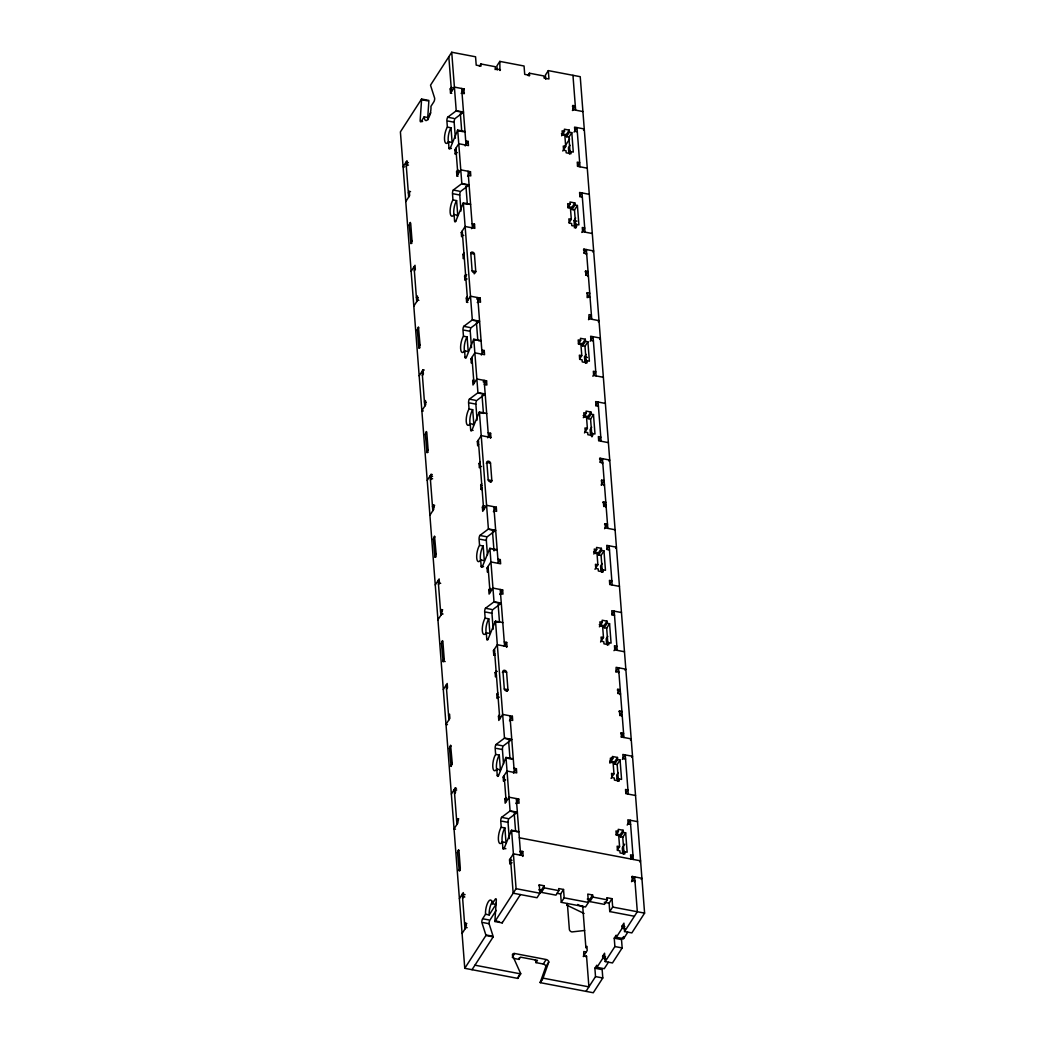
<?xml version="1.0" encoding="UTF-8"?>
<svg xmlns="http://www.w3.org/2000/svg" width="1045" height="1045" viewBox="0 0 1045 1045"><rect width="100%" height="100%" fill="white"/><g stroke="black" fill="none" stroke-linecap="round" stroke-linejoin="round"><path stroke-width="1.5" d="M420.077 345.19L418.914 348.22L417.282 330.011L418.431 326.98L420.077 345.19L418.627 347.436L420.077 347.724M433.375 539.129L434.524 536.098L436.17 554.294L435.007 557.325L433.375 539.129L434.824 536.869M449.468 748.233L450.617 745.203L452.25 763.412L451.1 766.442L449.468 748.233L450.917 745.986M602.9 502.527L603.383 501.77L605.813 502.24L604.01 506.655M427.784 116.87L428.855 101.078A2.612 0.862 -79.2 0 0 428.842 100.424L421.566 99.04A2.612 0.862 -79.2 0 1 421.579 99.693L420.142 120.75A2.612 0.862 -79.2 0 0 421.279 121.351L422.48 121.573M587.917 297.551L589.72 293.123L587.29 292.665L586.807 293.423M620.103 715.773L621.893 711.345L619.476 710.887L618.993 711.632M585.997 991.365L595.519 976.592L594.879 968.232L602.155 969.616L602.795 977.976L593.273 992.75L540.278 982.666A2.612 1.907 32.8 0 1 540.33 982.091L545.869 966.56A2.612 1.907 32.8 0 0 543.282 964.012L536.007 962.628A9.157 6.688 32.8 0 0 535.144 959.702M421.566 99.04L400.405 131.879L464.764 968.31L517.771 978.394L520.671 973.888A2.612 1.907 32.8 0 0 520.528 973.261L512.403 955.143A2.612 1.907 32.8 0 1 514.662 953.51L546.182 959.506A2.612 1.907 32.8 0 1 548.769 962.053L543.243 977.584A2.612 1.907 32.8 0 0 543.178 978.159L540.278 982.666M464.711 132.01A2.612 0.862 -79.2 0 1 464.986 131.487L457.71 130.102A2.612 0.862 -79.2 0 0 457.449 130.625L450.108 148.599A2.612 0.862 -79.2 0 1 448.971 148.011L448.488 141.741A9.157 3.03 -79.2 0 1 444.543 139.677A9.157 3.03 -79.2 0 1 447.365 127.098L446.881 120.828A2.612 0.862 -79.2 0 1 447.691 117.236L455.933 111.031A2.612 0.862 -79.2 0 0 456.221 110.692L451.727 52.25L475.566 56.783L476.206 65.143L481.053 66.07L480.896 63.98L495.448 66.749L495.121 69.584M480.804 341.114A2.612 0.862 -79.2 0 1 481.079 340.605L473.803 339.22A2.612 0.862 -79.2 0 0 473.529 339.729L466.201 357.717A2.612 0.862 -79.2 0 1 465.064 357.129L464.581 350.846A9.157 3.03 -79.2 0 1 460.636 348.795A9.157 3.03 -79.2 0 1 463.457 336.216L462.974 329.946A2.612 0.862 -79.2 0 1 463.784 326.34L472.026 320.149A2.612 0.862 -79.2 0 0 472.314 319.809L463.314 202.913L470.59 204.297A2.612 0.862 -79.2 0 0 470.381 204.676M486.408 413.924A2.612 0.862 -79.2 0 1 486.683 413.402L479.407 412.017A2.612 0.862 -79.2 0 0 479.132 412.54L471.791 430.514A2.612 0.862 -79.2 0 1 470.668 429.926L470.185 423.656A9.157 3.03 -79.2 0 1 466.24 421.592A9.157 3.03 -79.2 0 1 469.061 409.026L468.578 402.743A2.612 0.862 -79.2 0 1 469.388 399.151L477.63 392.959A2.612 0.862 -79.2 0 0 477.918 392.606L473.803 339.22M496.897 550.232A2.612 0.862 -79.2 0 1 497.172 549.709L489.896 548.325A2.612 0.862 -79.2 0 0 489.622 548.847L482.281 566.821A2.612 0.862 -79.2 0 1 481.157 566.233L480.674 559.963A9.157 3.03 -79.2 0 1 476.716 557.899A9.157 3.03 -79.2 0 1 479.55 545.32L479.067 539.05A2.612 0.862 -79.2 0 1 479.877 535.458L488.119 529.253A2.612 0.862 -79.2 0 0 488.394 528.914L479.407 412.017M502.501 623.029A2.612 0.862 -79.2 0 1 502.776 622.52L495.5 621.135A2.612 0.862 -79.2 0 0 495.225 621.644L487.884 639.631A2.612 0.862 -79.2 0 1 486.761 639.044L486.278 632.761A9.157 3.03 -79.2 0 1 482.32 630.71A9.157 3.03 -79.2 0 1 485.154 618.131L484.671 611.861A2.612 0.862 -79.2 0 1 485.468 608.268L493.723 602.064A2.612 0.862 -79.2 0 0 493.998 601.724L489.896 548.325M513.056 759.192A2.612 0.862 -79.2 0 1 513.252 758.814L505.989 757.429A2.612 0.862 -79.2 0 0 505.715 757.952L498.374 775.926A2.612 0.862 -79.2 0 1 497.25 775.338L496.767 769.068A9.157 3.03 -79.2 0 1 492.809 767.004A9.157 3.03 -79.2 0 1 495.643 754.425L495.16 748.155A2.612 0.862 -79.2 0 1 495.957 744.562L504.212 738.371A2.612 0.862 -79.2 0 0 504.487 738.018L495.5 621.135M518.594 832.147A2.612 0.862 -79.2 0 1 518.856 831.624L511.58 830.239A2.612 0.862 -79.2 0 0 511.318 830.762L503.977 848.736A2.612 0.862 -79.2 0 1 502.854 848.148L502.371 841.878A9.157 3.03 -79.2 0 1 498.413 839.814A9.157 3.03 -79.2 0 1 501.234 827.235L500.751 820.965A2.612 0.862 -79.2 0 1 501.561 817.373L509.803 811.168A2.612 0.862 -79.2 0 0 510.091 810.829L505.989 757.429M451.727 52.25L430.566 85.089A2.612 0.862 -79.2 0 0 430.644 85.625L434.668 98.217A2.612 0.862 -79.2 0 1 433.858 101.809L430.958 106.316A9.157 3.03 -79.2 0 1 428.136 118.895A9.157 3.03 -79.2 0 1 424.179 116.831L421.279 121.351M428.189 119.626A9.157 3.03 -79.2 0 1 427.81 117.523L430.827 112.86M451.74 93.345L450.526 93.109L450.212 88.929L451.179 87.427L452.394 87.662M450.526 93.109L454.405 87.101L464.098 88.943L463.941 93.88M406.322 166.403L407.289 164.901L406.962 160.721L403.096 166.73L404.546 167.004M461.198 93.449L464.098 88.943M479.446 66.24L480.896 63.98M408.36 192.894L409.327 191.392L410.541 191.614M405.773 201.58L409.64 195.572L409.327 191.392M627.771 932.218L623.617 938.658L616.341 937.274L622.154 928.26L621.984 926.157L623.93 923.153L624.57 931.526L631.846 932.911L644.595 913.121L580.236 76.69L548.311 70.616L548.952 78.989L544.105 78.061L543.936 75.971L529.397 73.202L529.554 75.292L524.708 74.378L524.054 66.005L499.81 61.394L496.911 65.9L497.224 70.08M499.967 70.511L499.81 61.394M456.43 154.164L455.215 153.928L454.888 149.748L458.768 143.74L468.46 145.582L468.134 141.402L465.717 140.931M455.215 153.928L456.182 152.426L457.397 152.661M409.235 225.459L410.385 222.428L409.222 225.158L411.012 243.694L412.043 240.938L410.685 223.212M465.234 145.908L468.134 141.402M412.03 240.637L410.58 242.884L412.03 243.158M458.115 176.109L456.9 175.887L456.574 171.707L457.553 170.204L458.755 170.426M456.9 175.887L460.78 169.878L470.472 171.72L470.799 175.9L468.369 175.442M527.934 75.462L529.397 73.202M529.07 76.05L529.554 75.292M467.572 176.226L470.472 171.72M411.142 271.282L415.009 265.273L415.335 269.453L414.369 270.955M548.311 70.616L545.399 75.122L545.725 79.302M413.82 306.133L417.686 300.124L417.373 295.944L416.406 297.446L418.222 297.786M463.758 235.425L462.543 235.203L461.577 236.706L461.263 232.512L465.129 226.504L474.835 228.359L474.508 224.166L472.079 223.708M471.608 228.672L474.508 224.166M464.241 257.148L463.275 258.651L462.948 254.471L463.915 252.968M418.731 327.764L417.282 330.011L418.196 330.194M572.412 106.263L572.895 105.519L575.312 105.976L572.412 110.483M467.115 278.989L465.9 278.767L464.934 280.269L464.607 276.076L465.574 274.574L466.788 274.809M572.725 110.443L572.895 105.519M561.622 135.798L564.522 131.291L564.365 129.201L569.212 130.129L569.368 132.219L566.468 136.725L568.898 137.182L571.798 132.676L569.368 132.219M474.208 273.855L475.762 271.452L474.417 254.026A1.959 1.437 32.8 0 0 472.484 252.119A1.959 1.437 32.8 0 0 470.786 253.334L472.118 270.76A1.959 1.437 32.8 0 0 474.064 272.68A1.959 1.437 32.8 0 0 475.762 271.452L472.118 270.76M566.468 136.725L566.312 134.635L569.212 130.129M467.833 302.449L466.619 302.214L466.305 298.034L467.272 296.532M565.24 145.791L569.616 139.011M574.071 132.088L576.984 127.581L580.001 166.795M562.785 151.029L565.698 146.522L564.849 135.471L562.419 135.014L562.092 130.834L564.522 131.291M419.176 375.834L423.055 369.825L424.27 370.061M466.619 302.214L470.498 296.205L480.191 298.06L480.517 302.24L478.087 301.77M570.034 145.268L568.415 147.776L568.741 151.956L569.708 150.454L569.956 153.615M422.402 375.508L423.382 374.005L423.055 369.825M583.528 130.089L584.259 128.966L574.554 127.124L574.881 131.304L577.297 131.761M569.407 153.876L570.87 151.629L573.287 152.087L571.798 132.676M476.794 299.092L477.774 297.59L482.124 354.229M477.291 302.567L480.191 298.06M577.493 165.985L579.675 162.615L577.245 162.145L577.572 166.325L587.264 168.18M567.944 207.485L570.126 204.102L569.969 202.012L574.815 202.926L574.972 205.016L572.072 209.522L574.489 209.993L577.402 205.486L574.972 205.016M472.275 361.531L471.295 363.033L470.981 358.853L474.848 352.844L484.553 354.686L484.227 350.506L481.81 350.049M425.328 434.576L426.478 431.533L425.315 434.263L427.091 452.798L428.123 450.042L426.778 432.316M572.072 209.522L571.902 207.433L574.815 202.926M579.688 196.538L582.013 192.933L585.03 232.134M481.327 355.013L484.227 350.506M569.12 222.716L571.302 219.332L570.452 208.282L568.023 207.824L567.696 203.644L570.126 204.102M575.677 227.993L575.312 223.264L574.345 224.766L574.018 220.586L575.638 218.078M428.123 449.742L426.66 452.002L428.123 452.276M484.462 384.547L486.879 385.004L486.565 380.824L476.86 378.982L472.993 384.991L472.667 380.811L473.633 379.309M574.293 227.81L576.461 224.44L578.891 224.897L577.402 205.486M483.169 381.869L484.135 380.367L488.498 437.006M581.804 232.46L584.704 227.954L582.274 227.496L582.601 231.677L592.293 233.518M484.384 384.207L486.565 380.824M427.222 480.386L431.102 474.378L432.316 474.613M430.449 480.06L431.415 478.558L431.102 474.378M583.463 249.859L583.946 249.102L593.638 250.944L592.907 252.08M584.037 253.164L586.363 249.559L591.731 319.274M586.206 254.497L586.689 253.752L584.259 253.282L583.946 249.102M434.668 505.284L433.453 505.048L432.486 506.551L434.315 506.903M585.148 271.805L585.631 271.06L588.061 271.517L585.631 275.279M429.913 515.237L433.779 509.228L433.453 505.048M478.636 444.308L477.669 445.81L477.343 441.63L481.222 435.621L490.915 437.463L490.601 433.283L488.172 432.813M587.891 276.455L588.374 275.697L585.958 275.24L585.631 271.06M487.688 437.79L490.601 433.283M490.432 438.208L490.915 437.463M481.536 466.488L480.334 466.266L479.355 467.768L479.041 463.588L480.008 462.086M587.133 297.603L587.29 292.665M486.291 463.353L486.865 462.452A1.959 1.437 32.8 0 1 488.564 461.224A1.959 1.437 32.8 0 1 490.51 463.144L491.842 480.569L490.876 482.072M436.17 554.294L434.707 556.554L436.17 556.828M482.241 489.609L481.027 489.373L480.7 485.193L481.667 483.691M588.505 319.587L591.405 315.081L588.988 314.623L588.818 319.561M481.027 489.373L481.993 487.871M578.434 343.779L580.615 340.396L580.445 338.306L585.304 339.233L585.461 341.323L582.561 345.83L584.978 346.287L587.891 341.78L585.461 341.323M582.561 345.83L582.392 343.74L585.304 339.233M598.276 321.782L599.007 320.645L589.302 318.803M494.18 510.887L496.61 511.345L496.284 507.165L486.591 505.323L482.712 511.332L482.385 507.152L483.365 505.649L484.566 505.871M590.164 341.206L593.064 336.699L596.081 375.9M579.609 359.01L581.778 355.627L580.929 344.589L578.512 344.118L578.185 339.938L580.615 340.396M435.269 584.939L439.148 578.93L439.462 583.11L438.495 584.625M586.036 362.719L585.801 359.558L584.834 361.061L584.508 356.881L586.127 354.373M599.621 339.207L600.339 338.071L590.647 336.229L590.961 340.409L593.39 340.879M585.5 362.994L586.95 360.734L589.38 361.191L587.891 341.78M493.384 511.671L496.284 507.165M442.714 609.836L441.499 609.601L440.533 611.103L442.348 611.456M592.855 376.226L595.768 371.72L593.338 371.262L593.664 375.442L603.357 377.284M437.946 619.789L441.826 613.781L441.499 609.601M583.306 417.713L586.219 413.206L586.049 411.116L590.908 412.043L591.065 414.134L588.165 418.64L590.582 419.097L593.495 414.591L591.065 414.134M488.355 570.648L487.388 572.151L487.074 567.957L490.941 561.949L500.646 563.804L500.32 559.611L497.89 559.153M441.421 643.681L442.571 640.65L441.408 643.38L443.184 661.903L444.216 659.16L442.871 641.421M588.165 418.64L587.995 416.55L590.908 412.043M595.768 405.643L598.093 402.038L601.11 441.251M498.138 562.994L500.32 559.611M584.482 432.943L587.381 428.437L586.532 417.386L584.116 416.929L583.789 412.749L586.219 413.206M591.718 427.183L590.111 429.691L590.425 433.871L591.405 432.369L591.64 435.53M444.203 658.846L442.753 661.106L445.183 661.563M500.555 593.651L502.972 594.122L502.658 589.942L492.953 588.087L489.086 594.096L488.76 589.916L489.726 588.413L490.941 588.648M591.104 435.791L592.554 433.544L594.984 434.002L593.495 414.591M598.615 440.441L600.797 437.071L598.367 436.601L598.694 440.781L608.386 442.636M499.745 594.448L502.658 589.942M443.315 689.504L447.195 683.482L447.508 687.675L446.542 689.178M599.543 458.964L600.026 458.206L609.731 460.061L609 461.185M600.13 462.282L602.456 458.677L607.824 528.378M602.299 463.601L602.782 462.857L600.352 462.399L600.026 458.206M448.579 715.655L449.546 714.153L449.872 718.346L445.993 724.355L447.456 724.629M601.241 480.922L601.724 480.164L604.141 480.635L601.241 485.141M494.977 655.15L493.762 654.915L493.436 650.735L497.315 644.726L507.008 646.568L506.694 642.388L504.265 641.93M601.554 485.102L601.724 480.164M493.762 654.915L494.729 653.412M603.984 485.559L604.467 484.815L602.038 484.344M504.265 646.15L506.694 642.388M506.525 647.325L507.008 646.568M496.414 675.37L495.448 676.873L495.134 672.693L496.101 671.19L497.302 671.426M605.643 507.165L606.126 506.42L603.71 505.963L603.383 501.77M502.384 672.457L502.959 671.556A1.959 1.437 32.8 0 1 504.657 670.328A1.959 1.437 32.8 0 1 506.603 672.248L507.935 689.674L506.969 691.176M604.585 524.485L605.068 523.728L607.498 524.198L604.598 528.705M450.8 765.658L452.25 763.412M499.288 697.211L498.086 696.976L497.106 698.478L496.793 694.298L497.76 692.796M593.795 554.02L596.708 549.513L596.538 547.423L601.384 548.338L601.554 550.428L598.641 554.934L601.071 555.404L603.971 550.898L601.554 550.428M598.641 554.934L598.485 552.844L601.384 548.338M510.273 719.992L512.69 720.449L512.377 716.269L502.671 714.427L498.805 720.436L498.478 716.256L499.445 714.754M606.975 549.187L609.157 545.803L612.174 585.004M594.971 569.251L597.871 564.744L597.022 553.693L594.605 553.236L594.278 549.043L596.708 549.513M451.362 794.056L455.228 788.048L456.443 788.27M602.207 563.49L600.601 565.985L600.914 570.178L601.894 568.676L602.129 571.824M454.588 793.73L455.555 792.228L455.228 788.048M615.701 548.311L616.432 547.188L606.74 545.346L607.054 549.526L609.483 549.983M601.593 572.098L603.043 569.838L605.473 570.309L603.971 550.898M509.464 720.776L512.377 716.269M458.807 818.94L457.592 818.718L456.626 820.22L458.441 820.56M609.679 584.207L611.861 580.824L609.431 580.367L609.757 584.547L619.45 586.389M599.399 626.83L602.299 622.311L602.142 620.221L606.988 621.148L607.158 623.238L604.245 627.745L606.675 628.202L609.575 623.695L607.158 623.238M505.662 779.988L504.448 779.753L503.481 781.255L503.154 777.075L507.034 771.066L516.726 772.908L516.413 768.728L513.983 768.258M457.501 852.785L458.664 849.755L457.501 852.485L459.277 871.021L460.309 868.264L458.964 850.539M604.245 627.745L604.088 625.655L606.988 621.148M611.861 614.76L614.186 611.142L617.203 650.356M513.5 773.235L516.413 768.728M600.575 642.048L603.474 637.541L602.625 626.504L600.196 626.033L599.882 621.853L602.299 622.311M607.811 636.3L606.204 638.795L606.518 642.975L607.485 641.473L607.733 644.634M460.296 867.964L458.846 870.211L460.296 870.498M516.635 802.769L519.065 803.226L518.738 799.046L509.046 797.204L505.166 803.213L504.853 799.033L505.819 797.531M607.197 644.909L608.647 642.649L611.077 643.119L609.575 623.695M613.977 650.682L616.877 646.176L614.46 645.719L614.773 649.899L624.479 651.74M515.838 803.553L518.738 799.046M459.408 898.609L463.275 892.6L463.601 896.78L462.635 898.282M616.223 671.386L618.549 667.781L623.904 737.483M615.962 672.248L616.119 667.324L625.824 669.166L625.093 670.289M618.379 672.719L618.862 671.961L616.445 671.504M466.854 923.493L465.639 923.271L464.672 924.773L466.488 925.112M617.321 690.027L617.804 689.282L620.234 689.739L617.817 693.488M462.086 933.459L465.966 927.451L465.639 923.271M512.037 862.752L510.822 862.53L509.855 864.032L509.529 859.839L513.395 853.83L523.101 855.685L522.774 851.492L520.358 851.035L519.874 851.793M620.077 694.677L620.56 693.919L618.131 693.462L617.804 689.282M520.358 855.254L522.774 851.492M522.618 856.43L523.101 855.685M464.764 968.31L485.938 935.471A2.612 0.862 -79.2 0 0 485.847 934.935L481.823 922.343A2.612 0.862 -79.2 0 1 482.633 918.751L485.533 914.244A9.157 3.03 -79.2 0 1 488.368 901.665A9.157 3.03 -79.2 0 1 492.313 903.729L495.944 904.408A9.157 3.03 -79.2 0 0 495.813 903.285M492.313 903.729L495.212 899.222A2.612 0.862 -79.2 0 1 496.349 899.81L494.912 920.867A2.612 0.862 -79.2 0 0 494.925 921.52L502.188 922.905L520.449 894.572M485.533 914.244L489.178 914.937L495.944 904.408M496.192 910.365L489.909 920.136A2.612 0.862 -79.2 0 0 489.099 923.728L493.122 936.32A2.612 0.862 -79.2 0 1 493.201 936.856L472.04 969.695M621.736 716.282L622.219 715.525L619.789 715.067L619.476 710.887M494.925 921.52L516.086 888.681L511.58 830.239M620.678 733.59L621.161 732.845L623.591 733.303L621.161 737.065M610.45 759.911L612.631 756.528L617.477 757.455L617.647 759.545L614.734 764.052L617.164 764.509L620.064 760.002L617.647 759.545M612.631 756.528L612.788 758.618L609.888 763.124L609.731 761.034M614.734 764.052L614.578 761.962L617.477 757.455M630.462 739.991L631.18 738.867L621.488 737.025L621.161 732.845M538.802 885.611L539.285 884.854L544.131 885.781L544.288 887.871L541.388 892.378L555.94 895.147L558.84 890.64L558.683 888.55L563.529 889.465L564.169 897.838L561.269 902.344L585.514 906.956L588.413 902.449L587.773 894.076L592.62 895.003L592.789 897.093L589.876 901.6L604.428 904.369L607.328 899.863L607.171 897.773L612.017 898.687L612.67 907.06L609.757 911.567L634.406 916.256M622.35 759.415L625.25 754.908L628.267 794.122M611.064 778.355L613.964 773.849L613.115 762.798L610.685 762.341L610.371 758.161L612.788 758.618M541.388 892.378L541.232 890.288L544.131 885.781M539.285 884.854L539.925 893.227L537.025 897.733L513.173 893.188L510.496 858.337M618.3 772.595L616.694 775.103L617.007 779.283L617.974 777.78L618.222 780.942M631.794 757.416L632.525 756.293L622.82 754.451L623.147 758.631L625.576 759.088M617.686 781.203L619.136 778.956L621.566 779.413L620.064 760.002M512.246 957.259L514.662 953.51M561.269 902.344L560.629 893.971L563.529 889.465M625.772 793.312L627.941 789.942L625.524 789.471L625.837 793.651L635.543 795.506M513.213 958.291L519.038 959.401L520.488 957.142L537.457 960.368L536.007 962.628M518.111 977.023L518.594 976.265M518.908 975.769L520.528 973.261M567.108 904.317L567.592 903.572M616.21 834.811L618.392 831.428L618.235 829.338L623.081 830.252L623.238 832.342L620.338 836.849L622.768 837.319L625.668 832.813L623.238 832.342M620.338 836.849L620.181 834.759L623.081 830.252M627.183 825.067L630.279 820.26L633.296 859.46M543.282 964.012L545.699 960.25M617.386 850.042L619.567 846.659L618.718 835.608L616.289 835.151L615.975 830.971L618.392 831.428M546.352 965.815L548.769 962.053M624.714 844.151L622.284 847.913L622.611 852.093L623.578 850.591L623.826 853.739M589.876 901.6L589.72 899.51L592.62 895.003M540.33 982.091L542.76 978.342M623.29 854.013L624.74 851.766L627.157 852.224L625.668 832.813M630.788 858.663L632.97 855.28L630.553 854.823L630.866 859.003M606.688 898.517L607.171 897.773M609.757 911.567L609.117 903.193L612.017 898.687M639.84 861.981L640.572 860.845L519.339 837.79M631.729 877.186L632.212 876.428L641.904 878.27L641.186 879.407M583.319 956.515L587.199 950.506L586.872 946.326L585.905 947.828L582.679 905.924M631.533 881.693L634.642 876.886L637.319 911.736L624.57 931.526M583.632 956.475L583.802 951.551L586.232 952.008M632.042 881.366L632.212 876.428M586.062 956.946L586.545 956.188L584.129 955.731M634.472 881.823L634.955 881.079L632.538 880.608M594.879 968.232L596.813 965.227L596.982 967.317L604.245 968.702L608.399 962.262M596.982 967.317L602.782 958.304L602.625 956.214L604.559 953.21L605.212 961.57L612.474 962.954L622.167 947.933L621.514 939.559L622.807 937.561M605.212 961.57L614.891 946.548L614.238 938.188L616.184 935.184L616.341 937.274M456.221 110.692L463.497 112.076A2.612 0.862 -79.2 0 1 463.209 112.416L454.967 118.621A2.612 0.862 -79.2 0 0 454.157 122.213L455.385 138.201M452.968 199.908L456.613 200.601L457.736 215.244L454.092 214.552A9.157 3.03 -79.2 0 1 450.147 212.488A9.157 3.03 -79.2 0 1 452.968 199.908L452.485 193.638A2.612 0.862 -79.2 0 1 453.295 190.046L461.537 183.842A2.612 0.862 -79.2 0 0 461.825 183.502L457.71 130.102M461.825 183.502L469.1 184.887A2.612 0.862 -79.2 0 1 468.813 185.226L460.571 191.431A2.612 0.862 -79.2 0 0 459.761 195.023L460.989 211.012M472.314 319.809L479.59 321.194A2.612 0.862 -79.2 0 1 479.302 321.533L471.06 327.725A2.612 0.862 -79.2 0 0 470.25 331.317L471.504 347.632M477.918 392.606L485.18 393.991A2.612 0.862 -79.2 0 1 484.906 394.331L476.664 400.535A2.612 0.862 -79.2 0 0 475.854 404.128L477.082 420.116M488.394 528.914L495.67 530.298A2.612 0.862 -79.2 0 1 495.395 530.638L487.14 536.843A2.612 0.862 -79.2 0 0 486.343 540.435L487.44 554.83M493.998 601.724L501.273 603.109A2.612 0.862 -79.2 0 1 500.999 603.448L492.744 609.64A2.612 0.862 -79.2 0 0 491.947 613.245L493.175 629.234M504.487 738.018L511.763 739.403A2.612 0.862 -79.2 0 1 511.475 739.742L503.233 745.947A2.612 0.862 -79.2 0 0 502.423 749.539L503.533 763.934M510.091 810.829L517.366 812.213A2.612 0.862 -79.2 0 1 517.079 812.553L508.837 818.757A2.612 0.862 -79.2 0 0 508.027 822.35L509.281 838.665M584.638 930.481L571.942 931.931A2.612 1.907 32.8 0 1 569.355 929.384L567.37 903.559M495.604 68.839L500.45 69.754M573.209 109.699L582.914 111.541M450.212 88.929L451.427 89.165M461.994 92.665L464.424 93.123M421.579 99.693L427.64 100.856M457.148 111.266L463.209 112.416M561.452 133.708L566.312 134.635M447.691 117.236L453.752 118.385M448.096 121.063L454.157 122.213M424.179 116.831L427.81 117.523M565.698 146.522L563.268 146.065L563.595 150.245L566.011 150.702L566.181 152.792L571.027 153.72L570.87 151.629M421.357 120.985L422.572 121.22M447.365 127.098L451.009 127.79L452.132 142.434L448.488 141.741M457.449 130.625L463.51 131.774M448.971 148.011L451.401 148.481M454.888 149.748L456.103 149.971M589.275 194.318L579.583 192.463L579.91 196.656L582.326 197.113M408.425 162.68L405.996 162.223L408.673 197.074M456.574 171.707L457.788 171.929M407.289 164.901L408.504 165.123M462.752 184.077L468.813 185.226M568.271 206.74L571.902 207.433M453.295 190.046L459.356 191.196M453.7 193.874L459.761 195.023M571.302 219.332L568.872 218.862L569.198 223.055L571.615 223.512L571.785 225.602L576.631 226.53L576.461 224.44M574.018 220.586L576.931 221.135M464.254 203.657L467.899 204.35M454.092 214.552L454.575 220.822L455.79 221.057M461.263 232.512L462.465 232.748M470.786 253.334L474.417 254.026M462.948 254.471L464.163 254.706M587.617 296.845L590.033 297.316M464.607 276.076L465.822 276.311M466.305 298.034L467.507 298.269M417.686 300.124L418.901 300.359M473.241 320.371L479.302 321.533M578.76 343.047L582.392 343.74M463.784 326.34L469.845 327.503M464.189 330.168L470.25 331.317M581.778 355.627L579.361 355.169L579.688 359.349L582.104 359.82L582.261 361.91L587.12 362.824L586.95 360.734M584.508 356.881L587.421 357.442M463.457 336.216L467.089 336.908L468.225 351.538L464.581 350.846M473.529 339.729L475.958 340.2M478.388 340.657L479.59 340.892M465.064 357.129L466.279 357.351M470.981 358.853L472.196 359.088M605.368 403.422L595.676 401.58L595.99 405.76L598.419 406.218M472.667 380.811L473.881 381.046M478.845 393.181L484.906 394.331M583.149 415.623L587.995 416.55M469.388 399.151L475.449 400.3M469.793 402.978L475.854 404.128M587.381 428.437L584.965 427.98L585.278 432.16L587.708 432.617L587.865 434.707L592.724 435.634L592.554 433.544M469.061 409.026L472.693 409.705L473.829 424.348A9.157 3.03 -79.2 0 1 473.254 425.119M426.269 402.338L424.44 401.998L425.419 400.496L425.733 404.676L421.866 410.685L423.316 410.959M479.132 412.54L483.678 413.402M470.185 423.656L473.829 424.348M470.668 429.926L473.098 430.396M477.343 441.63L478.558 441.852M490.51 463.144L486.865 462.452L488.211 479.877A1.959 1.437 32.8 0 0 490.144 481.784A1.959 1.437 32.8 0 0 491.842 480.569L488.211 479.877M479.041 463.588L480.256 463.81M604.35 504.487L605.813 504.774M480.7 485.193L481.915 485.416M432.552 476.337L430.135 475.88L432.813 510.731M431.415 478.558L432.63 478.793M615.087 529.763L605.395 527.921L605.068 523.728M482.385 507.152L483.6 507.374M489.334 529.488L495.395 530.638M593.638 551.93L598.485 552.844M479.877 535.458L485.938 536.607M480.282 539.285L486.343 540.435M597.871 564.744L595.454 564.274L595.768 568.467L598.197 568.924L598.354 571.014L603.2 571.942L603.043 569.838M479.55 545.32L483.182 546.012L484.305 560.656L480.674 559.963M489.622 548.847L490.836 549.069M493.266 549.539L495.683 549.997M481.157 566.233L483.587 566.69M487.074 567.957L488.276 568.193M621.462 612.527L611.769 610.685L612.083 614.865L614.512 615.335M488.76 589.916L489.974 590.151M439.462 583.11L440.676 583.345M494.925 602.299L500.999 603.448M599.242 624.727L604.088 625.655M485.468 608.268L491.542 609.418M485.873 612.083L491.947 613.245M603.474 637.541L601.058 637.084L601.371 641.264L603.801 641.734L603.958 643.824L608.804 644.739L608.647 642.649M485.154 618.131L488.786 618.823L489.909 633.453L486.278 632.761M495.225 621.644L498.857 622.337M441.826 613.781L443.041 614.016M486.761 639.044L487.976 639.266M493.436 650.735L494.651 650.97M506.603 672.248L502.959 671.556L504.304 688.982A1.959 1.437 32.8 0 0 506.237 690.902A1.959 1.437 32.8 0 0 507.935 689.674L504.304 688.982M495.134 672.693L496.336 672.928M496.793 694.298L498.008 694.533M498.478 716.256L499.693 716.491M505.414 738.593L511.475 739.742M610.933 761.269L614.578 761.962M495.957 744.562L502.018 745.712M496.362 748.39L502.423 749.539M613.964 773.849L611.534 773.391L611.861 777.571L614.29 778.029L614.447 780.119L619.293 781.046L619.136 778.956M495.643 754.425L499.275 755.117L500.398 769.76A9.157 3.03 -79.2 0 1 499.837 770.531M505.715 757.952L511.776 759.101M496.767 769.068L500.398 769.76M497.25 775.338L498.465 775.573M503.154 777.075L504.369 777.297M637.554 821.644L627.849 819.803L628.176 823.982L630.605 824.44M504.853 799.033L506.067 799.255M456.691 790.007L454.261 789.55L456.952 824.4M511.018 811.403L517.079 812.553M616.537 834.067L620.181 834.759M501.561 817.373L507.622 818.522M501.966 821.2L508.027 822.35M619.567 846.659L617.138 846.189L617.464 850.382L619.894 850.839L620.051 852.929L624.897 853.856L624.74 851.766M501.234 827.235L504.879 827.927L506.002 842.57L502.371 841.878M511.318 830.762L514.349 831.337M516.165 831.676L517.379 831.911M455.502 829.181L454.039 828.907L457.919 822.898L457.592 818.718M502.854 848.148L505.884 848.723M509.529 859.839L511.959 860.309M544.288 887.871L558.84 890.64M592.789 897.093L607.328 899.863M538.802 889.831L541.232 890.288M556.985 893.279L560.629 893.971M587.29 899.053L589.72 899.51M604.271 902.279L609.117 903.193M516.086 888.681L539.925 893.227M564.169 897.838L588.413 902.449M612.67 907.06L644.595 913.121M465.077 894.624L462.308 894.102L464.986 928.953M621.984 926.157L624.897 926.719M463.601 896.78L464.816 897.015M622.154 928.26L625.054 928.809M614.238 938.188L621.514 939.559M496.127 921.089L499.157 921.677M482.633 918.751L488.694 919.9M614.891 946.548L622.167 947.933M483.038 922.565L489.099 923.728M465.966 927.451L467.167 927.686M602.625 956.214L605.538 956.763M485.847 934.935L491.908 936.085M485.938 935.471L493.201 936.856M602.782 958.304L605.695 958.853M595.519 976.592L602.795 977.976M474.952 965.188L520.671 973.888M543.178 978.159L588.91 986.859L586.545 956.188M577.689 904.5L583.254 907.164M566.625 905.074L584.09 913.474M572.96 75.305L575.638 110.156M568.898 137.182L570.139 153.354M574.489 209.993L575.86 227.784M584.978 346.287L586.232 362.471M590.582 419.097L591.953 436.888M601.071 555.404L602.312 571.576M606.675 628.202L607.916 644.386M617.164 764.509L618.405 780.68M622.768 837.319L624.009 853.491M623.46 936.555L623.617 938.658M461.681 88.485L466.031 145.124M468.042 171.262L472.405 227.888M493.854 506.707L498.217 563.333M500.228 589.471L504.591 646.11M509.947 715.812L514.31 772.451M516.321 798.589L520.671 855.215M460.362 113.605L461.707 131.108M465.952 186.31L467.298 203.827M476.455 322.709L477.8 340.226M482.045 395.428L483.391 412.932M492.535 531.814L494.011 550.924M498.138 604.533L499.484 622.049M508.628 740.931L509.973 758.448M514.231 813.637L515.577 831.154M448.814 56.757L451.505 91.607M455.855 148.246L457.867 174.384M462.23 231.01L467.585 300.712M471.948 357.351L473.96 383.489M478.323 440.128L483.678 509.829M488.041 566.455L490.053 592.593M494.403 649.232L499.771 718.934M504.134 775.573L506.146 801.711M414.042 266.775L416.72 301.626M422.089 371.328L424.766 406.178M438.182 580.432L440.859 615.283M446.215 684.997L448.906 719.848M517.628 977.767A2.612 1.907 32.8 0 1 517.771 978.394M519.038 959.401A9.157 6.688 32.8 0 1 519.091 958.004M502.188 922.905A2.612 0.862 -79.2 0 1 502.188 922.252M489.178 914.937A9.157 3.03 -79.2 0 1 492.848 901.286M502.567 843.001A9.157 3.03 -79.2 0 1 504.879 827.927M496.963 770.191A9.157 3.03 -79.2 0 1 499.275 755.117M454.575 220.822A2.612 0.862 -79.2 0 0 455.711 221.409L463.039 203.435A2.612 0.862 -79.2 0 1 463.314 202.913M457.736 215.244A9.157 3.03 -79.2 0 1 457.161 216.001M454.026 214.813A9.157 3.03 -79.2 0 1 456.613 200.601M448.697 142.865A9.157 3.03 -79.2 0 1 451.009 127.79M470.381 424.779A9.157 3.03 -79.2 0 1 472.693 409.705M464.777 351.982A9.157 3.03 -79.2 0 1 467.089 336.908M486.474 633.897A9.157 3.03 -79.2 0 1 488.786 618.823M480.596 560.224A9.157 3.03 -79.2 0 1 483.182 546.012"/></g></svg>
